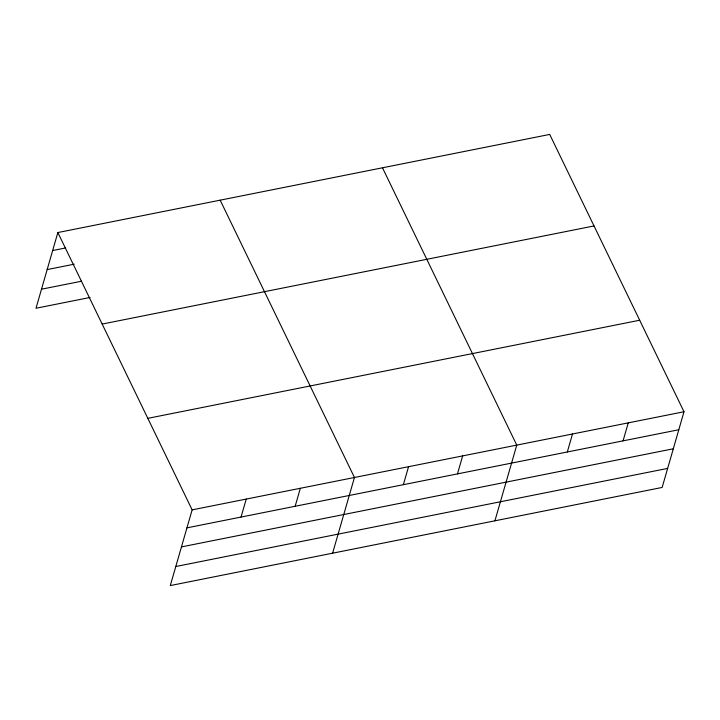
<?xml version="1.0" encoding="UTF-8"?>
<svg xmlns="http://www.w3.org/2000/svg" width="720" height="720" viewBox="0 0 720 720"><rect width="100%" height="100%" fill="white"/><g stroke="black" fill="none" stroke-linecap="round" stroke-linejoin="round"><path stroke-width="1.08" d="M57.852 232.551L192.141 509.868L170.289 585.567L662.148 487.449L684 411.75L549.711 134.433L57.852 232.551L36 308.25L90.108 297.459M241.047 517.068L246.24 499.077M295.155 506.268L300.348 488.277M332.604 553.194L354.456 477.486L220.167 200.169M403.362 484.686L408.555 466.695M457.47 473.895L462.663 455.904M494.919 520.812L516.762 445.113L382.482 167.787M567.315 451.98L572.508 433.989M623.061 440.856L628.254 422.865M52.659 250.542L65.646 247.95M47.16 269.586L74.214 264.186M41.499 289.206L81.531 281.223M102.168 324.063L594.027 225.945M147.825 418.347L639.684 320.229M192.141 509.868L684 411.75M186.948 527.859L678.807 429.741M181.449 546.903L673.308 448.785M175.779 566.523L667.647 468.405"/></g></svg>
